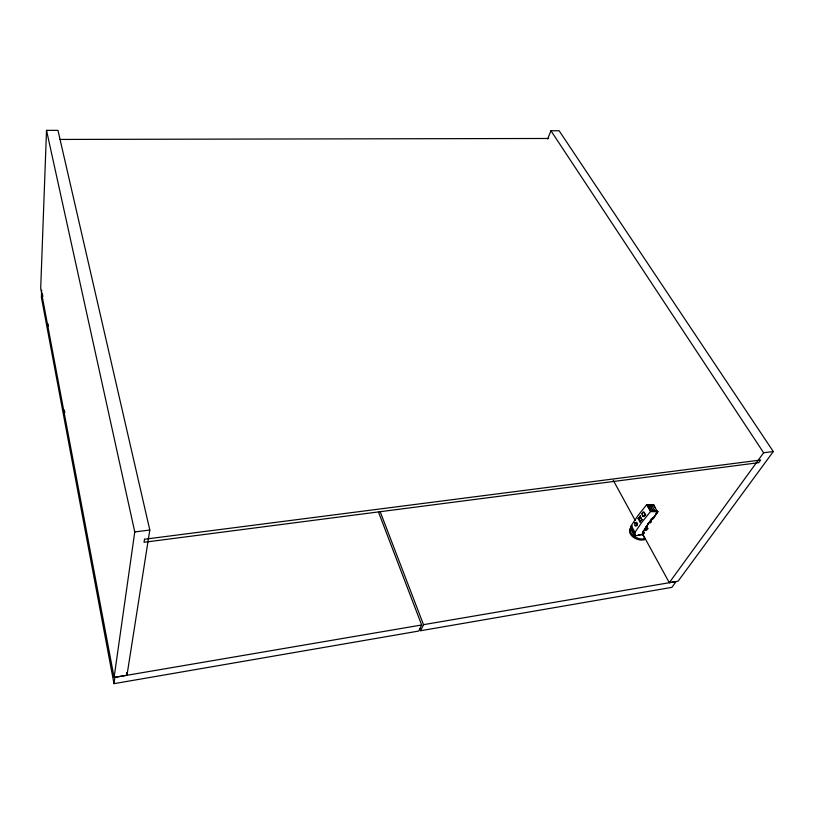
<?xml version="1.0" encoding="UTF-8"?>
<svg xmlns="http://www.w3.org/2000/svg" width="814" height="814" viewBox="0 0 814 814"><rect width="100%" height="100%" fill="white"/><g stroke="black" fill="none" stroke-linecap="round" stroke-linejoin="round"><path stroke-width="1.22" d="M654.863 507.153L654.039 505.728L651.973 505.667L651.973 505.026L650.264 505.636L653.154 510.765L654.619 510.144L654.863 510.785C657.264 509.564 658.974 512.993 656.115 513.41M46.52 130.342L40.7 288.339L114.092 677.421L126.984 675.223L149.807 530.036L57.967 130.352L46.52 130.342L134.768 531.929L114.092 677.421M41.667 290.171L41.392 297.314L113.98 683.658L418.732 631.054L421.652 624.979L378.52 512.179M645.522 515.018L645.573 514.489L645.573 515.008M646.072 528.164L645.085 529.263L646.285 528.673L646.336 526.587L645.746 528.703L644.851 528.835M113.98 683.658L114.886 677.34L421.652 624.979M547.649 138.95L550.946 130.749L559.126 130.749L773.3 451.556L678.103 581.165L669.301 582.671L642.49 533.709M423.514 624.664L676.129 581.552L671.876 587.362L420.573 630.738L423.514 624.664L380.27 511.935M644.179 529.772L648.768 522.842L650.437 522.68L651.383 521.255L650.284 521.418L651.078 520.207L653.296 518.589L657.936 511.67L650.732 511.172L647.374 505.179L654.08 504.853L646.652 504.741L638.176 515.313L631.267 525.529L630.84 529.11L634.523 535.897L642.775 534.656L644.953 538.634L644.261 539.682C637.331 541.961 624.714 533.903 631.45 526.709M634.523 535.897L635.154 534.93L634.961 532.336L631.267 525.529M646.57 527.014L648.28 523.667M656.328 513.339L653.296 518.589M642.918 534.167L644.047 532.61L642.5 532.325L643.528 530.759L646.438 530.331L647.873 528.652M650.437 522.68L651.383 521.255M642.775 534.656L644.047 532.61M639.824 516.798L638.644 518.477L640.526 521.886L639.946 521.967L638.074 518.559L640.414 515.964M639.946 521.967L642.297 519.383M634.961 532.336L641.951 522.14L650.498 511.589L657.936 511.67M638.695 518.813L640.628 516.035M669.301 582.671L763.634 452.777L773.3 451.556M632.132 525.661C625.386 532.865 638.034 540.913 644.953 538.634M635.541 522.669L636.68 522.323L637.504 523.819L637.169 525.651L635.51 525.406M651.587 519.24L653.795 517.124L651.383 518.884L642.734 532.743L644.281 533.038M646.051 528.245L647.608 527.91M646.285 528.673L647.842 528.337M638.298 534.869L641.758 534.34M648.514 524.084L647.73 523.738M638.074 518.559L638.644 518.477M641.279 518.091L640.72 518.172L641.666 519.881M134.768 531.929L149.807 530.036M59.636 139.438L548.728 138.472M647.873 506.583L651.2 506.623M633.974 536.925L636.131 538.125M653.154 510.765L648.595 507.01L650.895 511.111M550.946 130.749L763.634 452.777M654.273 506.054L657.163 511.161M652.553 506.684L654.863 510.785M646.652 504.741L650.671 511.568M639.906 516.035L641.788 519.454M613.237 480.301L635.174 520.36M643.915 539.041L644.261 539.682M631.471 528.144L635.154 534.93M631.613 529.446L634.299 534.401M419.678 628.357L420.573 630.738M126.496 672.73L126.984 675.223M42.369 293.915L42.847 296.418M48.046 323.891L48.514 326.394M64.337 410.073L64.815 412.566M642.154 513.603L643.019 516.503L644.546 516.066L645.115 513.909L644.149 512.179L643.365 512.108L642.154 513.603L642.48 515.822L643.813 516.585L644.739 515.13L644.383 512.901L643.08 512.148L642.134 513.603M144.505 539.244L144.037 542.287L758.76 462.667L760.683 460.022L144.505 539.244M634.747 522.781L634.747 525.518L635.856 526.19L636.67 523.941L635.846 522.446L634.747 522.781"/></g></svg>
